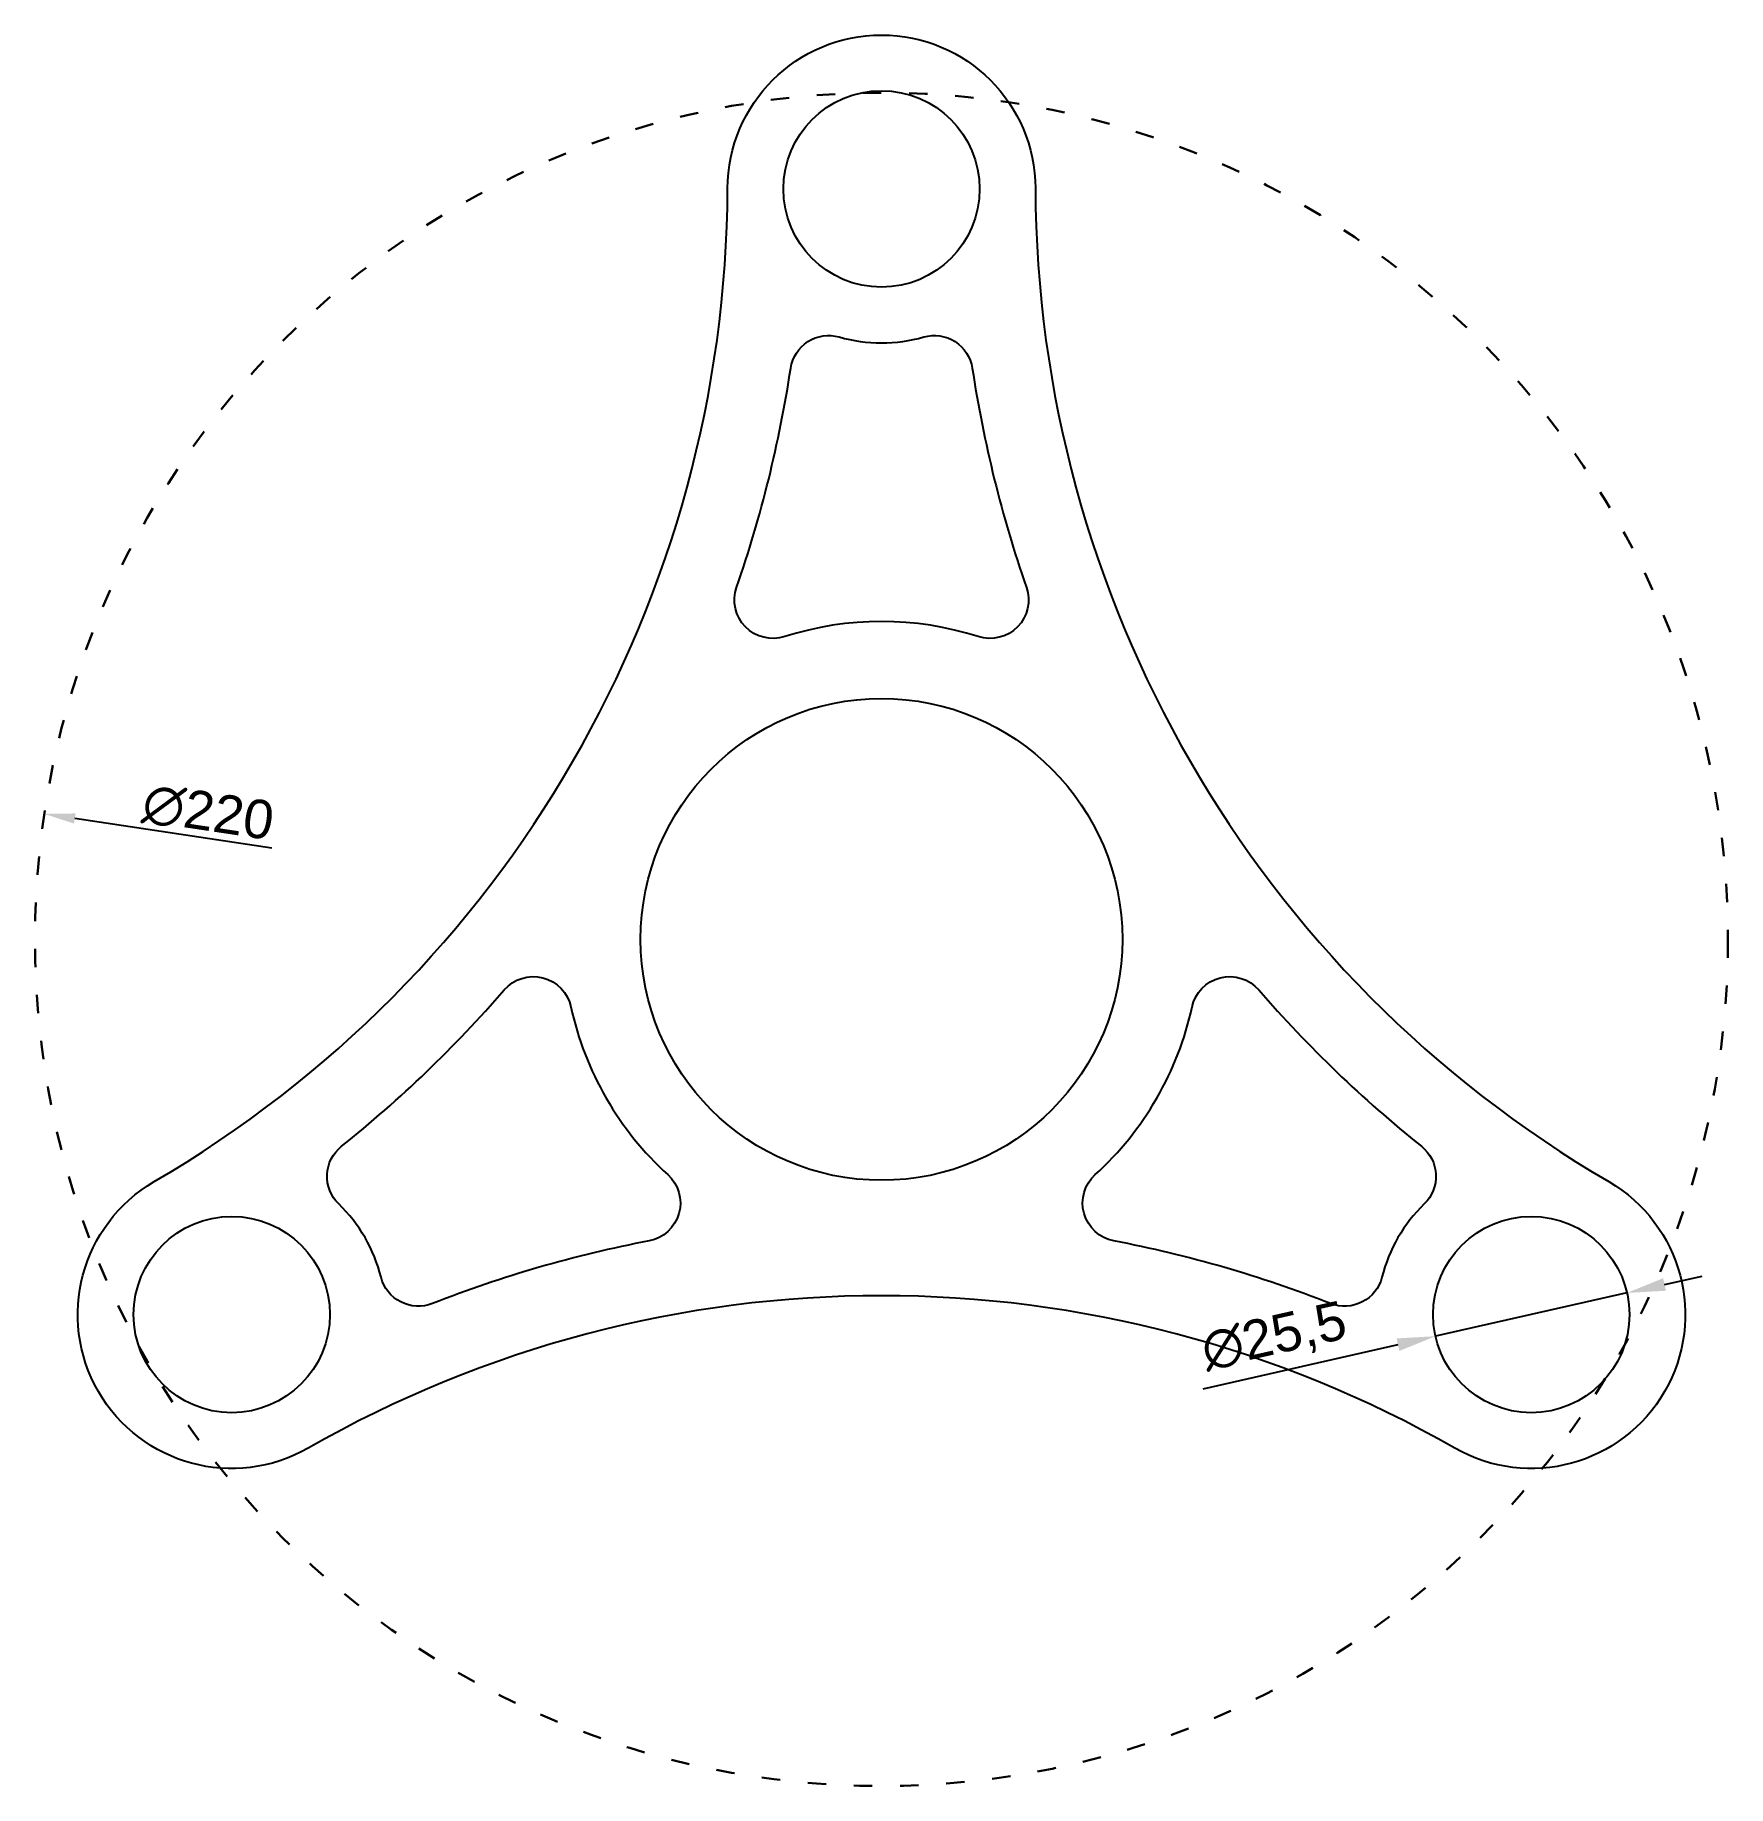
# Model space of a CAD drawing. Header units: millimetres. Extents: x 1890 to 2110, y -110 to 118.
import ezdxf

# ---------------------------------------------------------------- set-up
doc = ezdxf.new("R2010")
doc.units = ezdxf.units.MM
doc.linetypes.add('ACAD_ISO03W100', pattern=[30, 12, -18])
doc.layers.add('plexi', color=7, linetype='Continuous')
doc.styles.get("Standard").update_dxf_attribs({"font": 'arial.ttf'})
doc.dimstyles.new('ISO-25', dxfattribs={"dimtxt": 2.5, "dimasz": 2.5, "dimexe": 1.25, "dimexo": 0.625, "dimtad": 1, "dimtxsty": 'Standard', "dimcen": 2.5, "dimadec": 0, "dimazin": 0, "dimtfac": 1, "dimtmove": 0, "dimatfit": 3, "dimfxl": 1, "dimarcsym": 0})

# ---------------------------------------------------------------- blocks, each defined once
blk = doc.blocks.new('*D0')
at = {"color": 0, "lineweight": -2, "transparency": 16777216}
blk.add_line((1920.77, 11.87), (1895.17, 15.7), dxfattribs=at)
at = {"color": 0, "transparency": 16777216}
blk.add_solid([(1895.27, 16.36), (1895.07, 15.04), (1891.21, 16.3)], dxfattribs=at)
at = {"layer": 'Defpoints', "color": 0, "transparency": 16777216}
for p in [(1891.21, 16.3), (2108.79, -16.3)]:
    blk.add_point(p, dxfattribs=at)
at = {"color": 0, "transparency": 16777216, "insert": (1912.5, 16.46), "char_height": 5, "attachment_point": 5, "rotation": 351.4811}
blk.add_mtext('∅220', dxfattribs=at)
blk = doc.blocks.new('*D1')
at = {"color": 0, "lineweight": -2, "transparency": 16777216}
for p, q in [((2101.75, -44.84), (2106.63, -43.74)), ((2096.87, -45.94), (2072, -51.56)), ((2041.8, -58.38), (2067.12, -52.66))]:
    blk.add_line(p, q, dxfattribs=at)
at = {"color": 0, "transparency": 16777216}
for points in [[(2101.57, -44.03), (2101.93, -45.65), (2096.87, -45.94)], [(2066.94, -51.85), (2067.31, -53.47), (2072, -51.56)]]:
    blk.add_solid(points, dxfattribs=at)
at = {"layer": 'Defpoints', "color": 0, "transparency": 16777216}
for p in [(2096.87, -45.94), (2072, -51.56)]:
    blk.add_point(p, dxfattribs=at)
at = {"color": 0, "transparency": 16777216, "insert": (2051.07, -51.84), "char_height": 5, "attachment_point": 5, "rotation": 12.7305}
blk.add_mtext('∅25,5', dxfattribs=at)

msp = doc.modelspace()

# ---------------------------------------------------------------- linework, layer by layer
at = {"color": 1, "linetype": 'ACAD_ISO03W100', "lineweight": 30, "ltscale": 0.2}
msp.add_circle((2000, 0), 110, dxfattribs=at)
at = {"layer": 'plexi'}
for points in [[(1905.496, -31.468, 0.2659049), (1980, 97.576, -0.9961906), (2020, 97.576, 0.2659049), (2094.504, -31.468, -0.9961906), (2074.504, -66.109, 0.2659049), (1925.496, -66.109, -0.9961906)], [(2011.8, 74.207, 0.0459183), (2018.827, 45.735, -0.6179594), (2012.58, 39.335, 0.1560172), (1987.42, 39.335, -0.6179594), (1981.173, 45.735, 0.0459183), (1988.2, 74.207, -0.4521059), (1994.515, 78.267, 0.1398108), (2005.485, 78.267, -0.4521059)], [(1929.835, -26.884, 0.0459183), (1950.978, -6.563, -0.6179594), (1959.645, -8.773, 0.1560172), (1972.225, -30.562, -0.6179594), (1969.806, -39.173, 0.0459183), (1941.635, -47.323, -0.4521059), (1934.961, -43.884, 0.1398108), (1929.476, -34.383, -0.4521059)], [(2058.365, -47.323, 0.0459183), (2030.194, -39.173, -0.6179594), (2027.775, -30.562, 0.1560172), (2040.355, -8.773, -0.6179594), (2049.022, -6.563, 0.0459183), (2070.165, -26.884, -0.4521059), (2070.524, -34.383, 0.1398108), (2065.039, -43.884, -0.4521059)]]:
    msp.add_lwpolyline(points, format="xyb", close=True, dxfattribs=at)
for centre, radius in [((2000, 97.5), 12.75), ((2000, 0), 31.298), ((1915.563, -48.75), 12.75), ((2084.437, -48.75), 12.75)]:
    msp.add_circle(centre, radius, dxfattribs=at)

# ---------------------------------------------------------------- dimensions: what is measured, and where the dimension line sits
at = {"color": 1}
dim = msp.add_diameter_dim_2p(p1=(2108.786, -16.295), p2=(1891.214, 16.295), dimstyle='ISO-25', override={"dimtxt": 5, "dimasz": 4}, dxfattribs=at)
dim.commit()
dim.dimension.update_dxf_attribs({"geometry": '*D0', "text_midpoint": (1912.006, 13.181), "dimtype": 131})
dim = msp.add_diameter_dim_2p(p1=(2096.874, -45.94), p2=(2072.001, -51.56), dimstyle='ISO-25', override={"dimscale": 2})
dim.commit()
dim.dimension.update_dxf_attribs({"geometry": '*D1', "text_midpoint": (2052.022, -56.073)})

doc.saveas('drawing.dxf')
